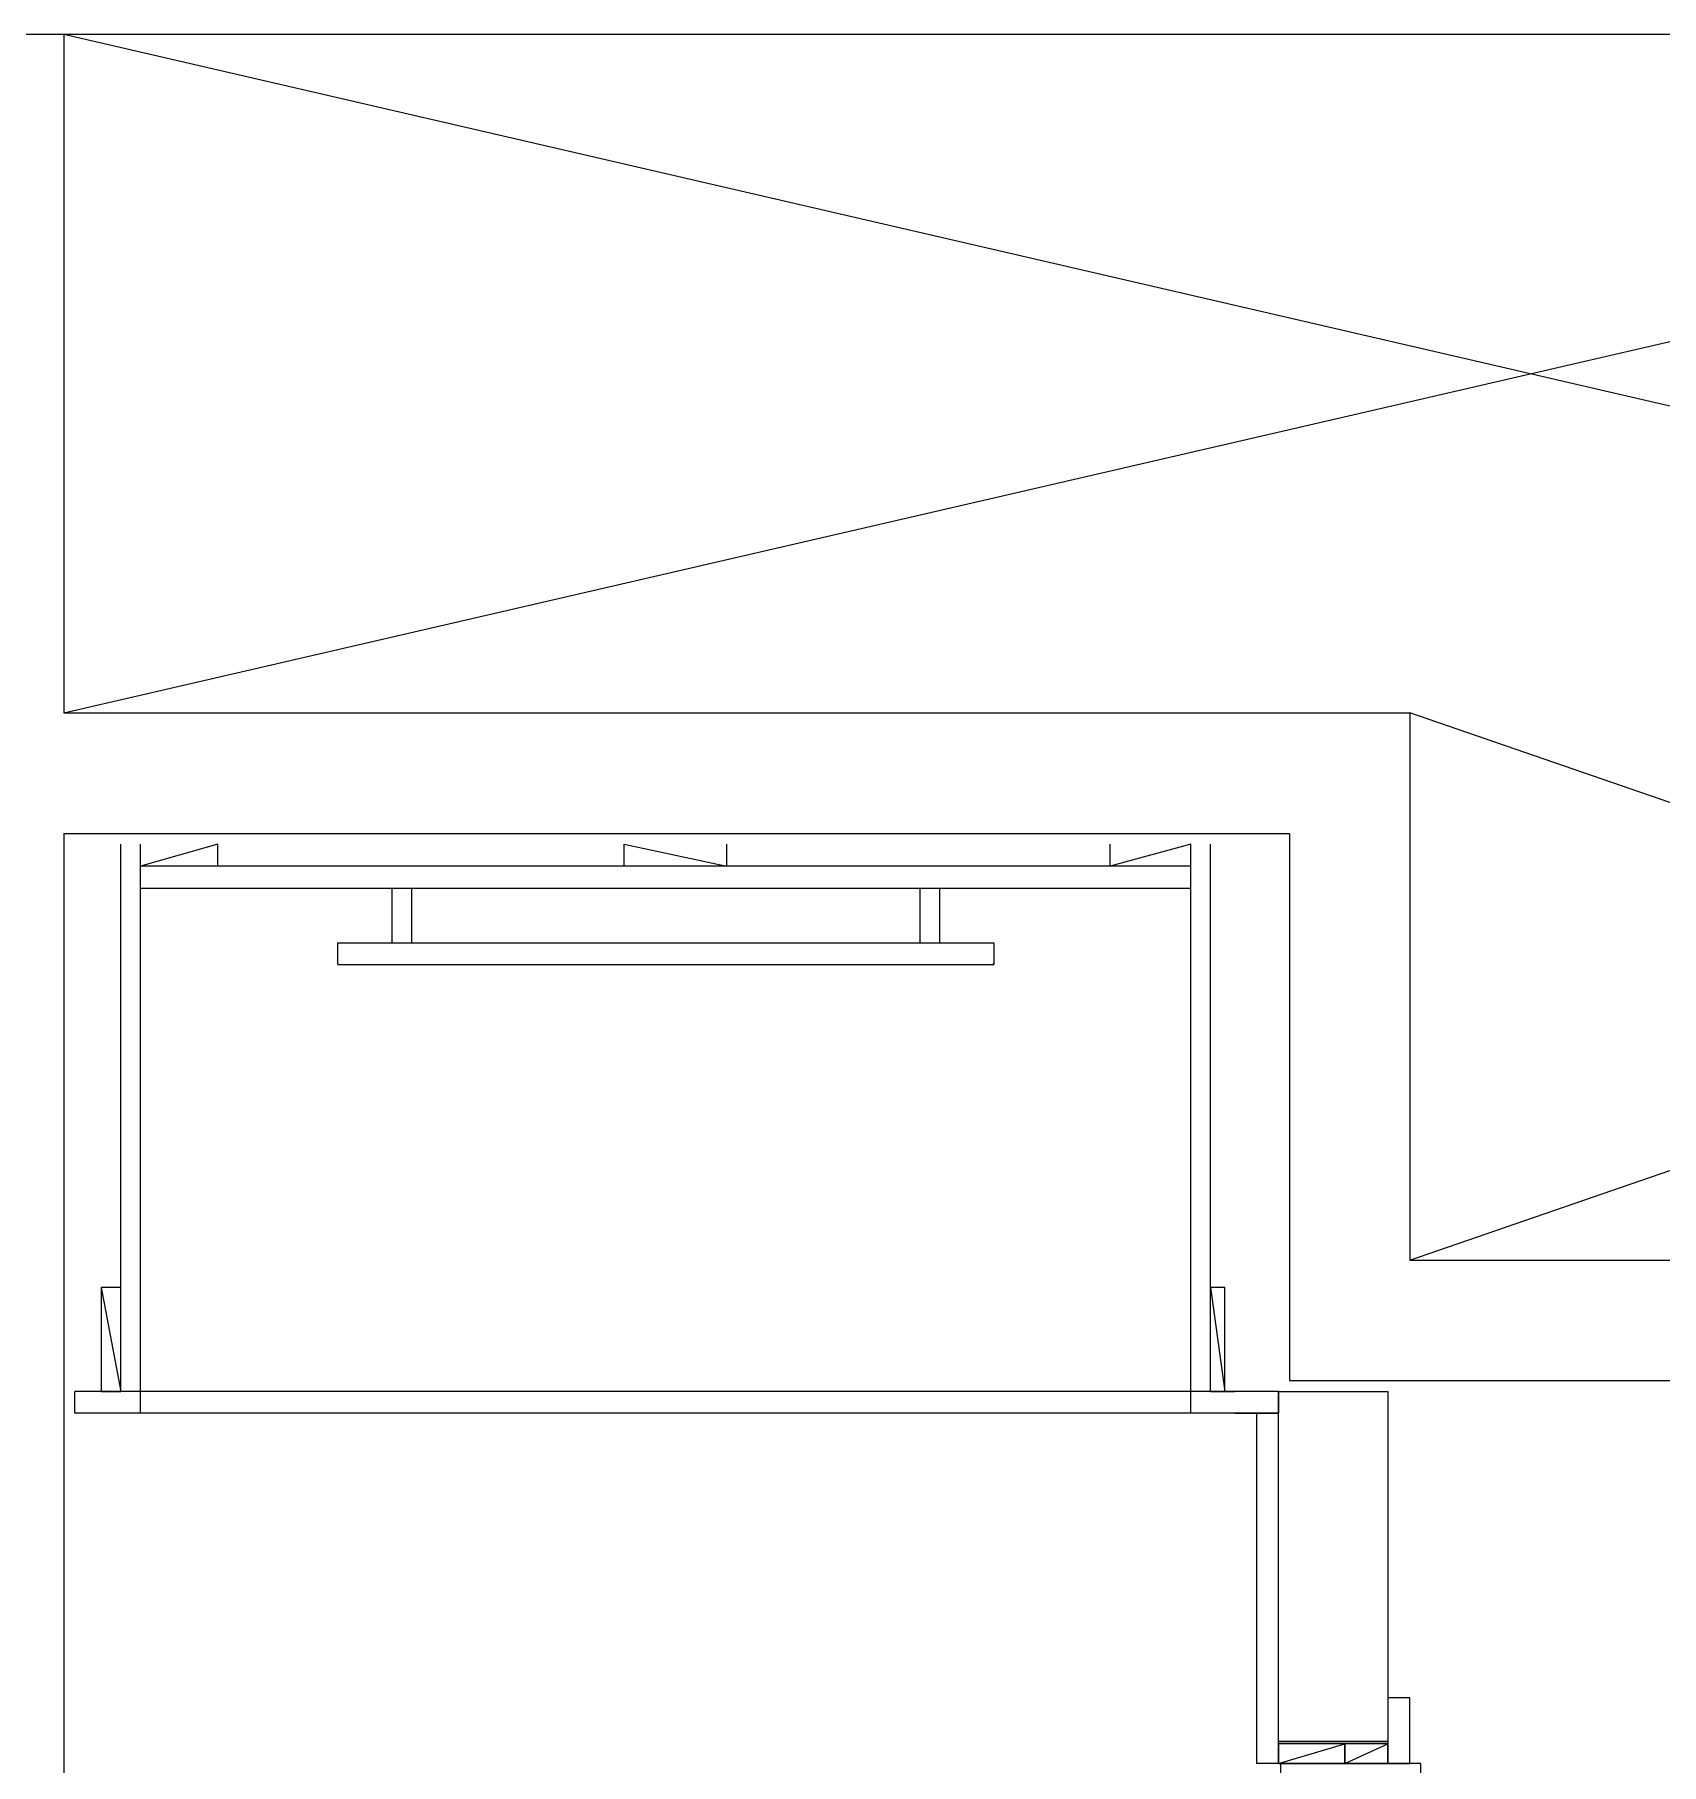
# Model space of a CAD drawing. Header units: millimetres. Extents: x -33000 to 294000, y 0 to 42408.
# Drawn here: x 58499 to 59986, y 14214 to 15795 of the extents above; entities that cross this region are included whole.
import ezdxf

# ---------------------------------------------------------------- set-up
doc = ezdxf.new("R2010")
doc.units = ezdxf.units.MM
doc.header["$LTSCALE"] = 50
doc.layers.add('arch', color=8, linetype='Continuous')

msp = doc.modelspace()

# ---------------------------------------------------------------- linework, layer by layer
at = {"layer": 'arch'}
for p, q in [((58526.2, 15794.6), (56026.2, 15794.6)), ((61286.2, 15794.6), (57606.2, 15794.6)), ((58526.2, 15174.6), (61206.2, 15794.6)), ((61206.2, 15174.6), (58526.2, 15794.6)), ((58526.2, 15794.6), (58526.2, 15174.6)), ((58526.2, 15174.6), (59756.2, 15174.6)), ((61206.2, 14674.6), (59756.2, 15174.6)), ((59756.2, 14674.6), (61206.2, 15174.6)), ((59756.2, 15174.6), (59756.2, 14674.6)), ((58526.2, 15064.6), (58526.2, 14154.6)), ((58526.2, 15064.6), (59646.2, 15064.6)), ((58578.2, 14554.6), (58578.2, 15054.6)), ((58667, 15054.6), (58596.2, 15034.6)), ((58596.2, 14534.6), (58596.2, 15054.6)), ((58667, 15034.6), (58667, 15054.6)), ((59038.2, 15034.6), (59038.2, 15054.6)), ((59038.2, 15054.6), (59132.2, 15034.6)), ((59132.2, 15034.6), (59132.2, 15054.6)), ((59556.2, 15054.6), (59482.4, 15034.6)), ((59482.4, 15034.6), (59482.4, 15054.6)), ((59556.2, 14534.6), (59556.2, 15054.6)), ((59556.2, 15034.6), (59556.2, 15054.6)), ((59574.2, 14554.6), (59574.2, 15054.6)), ((59646.2, 15064.6), (59646.2, 14564.6)), ((59556.2, 15034.6), (58596.2, 15034.6)), ((58596.2, 15014.6), (59556.2, 15014.6)), ((58826.2, 14964.6), (58826.2, 15014.6)), ((58844.2, 14964.6), (58844.2, 15014.6)), ((59308.7, 14964.6), (59308.7, 15014.6)), ((59326.7, 14964.6), (59326.7, 15014.6)), ((58776.2, 14964.6), (58776.2, 14945.6)), ((58776.2, 14964.6), (59376.2, 14964.6)), ((59376.2, 14964.6), (59376.2, 14945.6)), ((59376.2, 14964.6), (59376.2, 14944.6)), ((58777.2, 14944.6), (58776.2, 14945.6)), ((58776.2, 14944.6), (59376.2, 14944.6)), ((58777.2, 14944.6), (59375.2, 14944.6)), ((59376.2, 14945.6), (59375.2, 14944.6)), ((59756.2, 14674.6), (61286.2, 14674.6)), ((58578.2, 14649.5), (58560.2, 14649.5)), ((58560.2, 14649.5), (58578.2, 14554.6)), ((58560.2, 14649.5), (58560.2, 14554.6)), ((58578.2, 14554.6), (58578.2, 14649.5)), ((59587.2, 14649.5), (59574.2, 14649.5)), ((59574.2, 14649.5), (59587.2, 14554.6)), ((59587.2, 14554.6), (59587.2, 14649.5)), ((59646.2, 14564.6), (61286.2, 14564.6)), ((59636.2, 14554.6), (58536.2, 14554.6)), ((58536.2, 14534.6), (58536.2, 14554.6)), ((58560.2, 14554.6), (58578.2, 14554.6)), ((59574.2, 14554.6), (59596.2, 14554.6)), ((59636.2, 14234.6), (59636.2, 14554.6)), ((59636.2, 14554.6), (59736.2, 14554.6)), ((59636.2, 14554.6), (59636.2, 14534.6)), ((59736.2, 14554.6), (59736.2, 14234.6)), ((59636.2, 14534.6), (58536.2, 14534.6)), ((59596.2, 14534.6), (59636.2, 14534.6)), ((59636.2, 14534.6), (59616.2, 14534.6)), ((59616.2, 14534.6), (59616.2, 14214.6)), ((59636.2, 14214.6), (59636.2, 14534.6)), ((59756.2, 14274.6), (59736.2, 14274.6)), ((59736.2, 14274.6), (59736.2, 14214.6)), ((59756.2, 14214.6), (59756.2, 14274.6)), ((59736.2, 14234.7), (59636.2, 14234.7)), ((59736.2, 14234.6), (59636.2, 14234.6)), ((59736.2, 14232.7), (59636.2, 14232.7)), ((59696.8, 14232.6), (59636.2, 14232.6)), ((59636.2, 14232.6), (59636.2, 14214.6)), ((59636.2, 14214.6), (59696.8, 14232.6)), ((59696.8, 14214.6), (59696.8, 14232.6)), ((59736.2, 14232.6), (59696.8, 14232.6)), ((59696.8, 14232.6), (59696.8, 14214.6)), ((59696.8, 14214.6), (59736.2, 14232.6)), ((59736.2, 14214.6), (59736.2, 14232.6)), ((59636.2, 14214.6), (59616.2, 14214.6)), ((59636.2, 14214.6), (59696.8, 14214.6)), ((59766.2, 14214.6), (59638.2, 14214.6)), ((59638.2, 14214.6), (59638.2, 13414.6)), ((59696.8, 14214.6), (59736.2, 14214.6)), ((59736.2, 14214.6), (59756.2, 14214.6)), ((59766.2, 13414.6), (59766.2, 14214.6))]:
    msp.add_line(p, q, dxfattribs=at)

doc.saveas('drawing.dxf')
